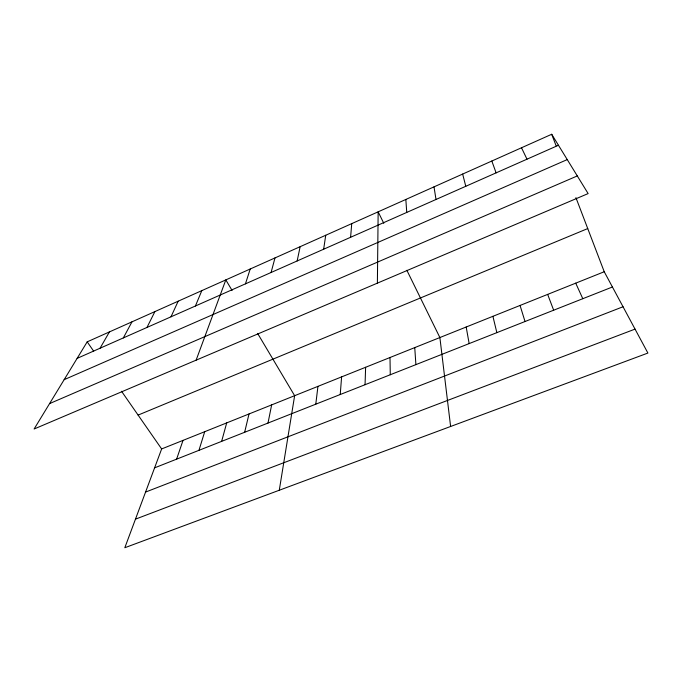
<?xml version="1.0" encoding="UTF-8"?>
<svg xmlns="http://www.w3.org/2000/svg" width="682" height="682" viewBox="0 0 682 682"><rect width="100%" height="100%" fill="white"/><g stroke="black" fill="none" stroke-linecap="round" stroke-linejoin="round"><path stroke-width="1.02" d="M377.385 283.141L378.152 211.821L383.787 223.295M365.058 384.708L365.62 367.274M340.233 394.511L341.605 376.89M350.599 237.293L351.733 223.636M315.783 404.17L317.94 386.362M323.652 249.228L325.732 235.247M279.279 490.247L294.633 395.696L257.608 333.396M268 423.053L271.658 404.895M297.147 260.959L300.148 246.679M244.642 432.277L249.015 413.957M271.086 272.502L274.982 257.932M221.624 441.365L226.705 422.891M198.956 450.325L204.711 431.697M245.443 283.848L250.209 269.006M176.612 459.148L183.023 440.384M196.118 360.164L225.819 279.901L232.085 290.438M604.235 271.743L161.643 448.944L124.815 547.731L647.9 353.054L604.235 271.743L575.923 197.644M195.41 306.005L201.812 290.626M170.994 316.815L178.181 301.188M146.971 327.454L154.908 311.589M123.323 337.931L131.993 321.827M100.041 348.238L109.418 331.921M87.194 341.853L34.1 429.012L588.131 193.586L551.704 134.269L87.194 341.853L93.664 351.17M77.117 358.382L558.456 145.257M64.151 379.678L567.254 159.588M49.581 403.599L577.287 175.939M138.114 415.091L587.739 228.572M154.592 467.852L612.427 286.994M145.564 492.08L623.041 306.755M135.471 519.155L635.044 329.108M121.532 391.255L161.643 448.944M406.864 270.302L439.881 337.547L450.614 426.48M521.5 147.764L526.99 159.187M575.719 283.158L582.795 298.699M551.704 134.269L556.128 145.837M547.663 294.394L553.665 310.208M491.824 161.029L496.112 172.861M520.059 305.442L525.021 321.52M462.66 174.055L465.78 186.288M492.907 316.312L496.854 332.646M466.181 327.01L469.156 343.583M434.008 186.868L436.003 199.476M405.841 199.451L406.745 212.426M414.75 347.607L415.892 364.631M390.002 357.513L390.275 374.75"/></g></svg>
